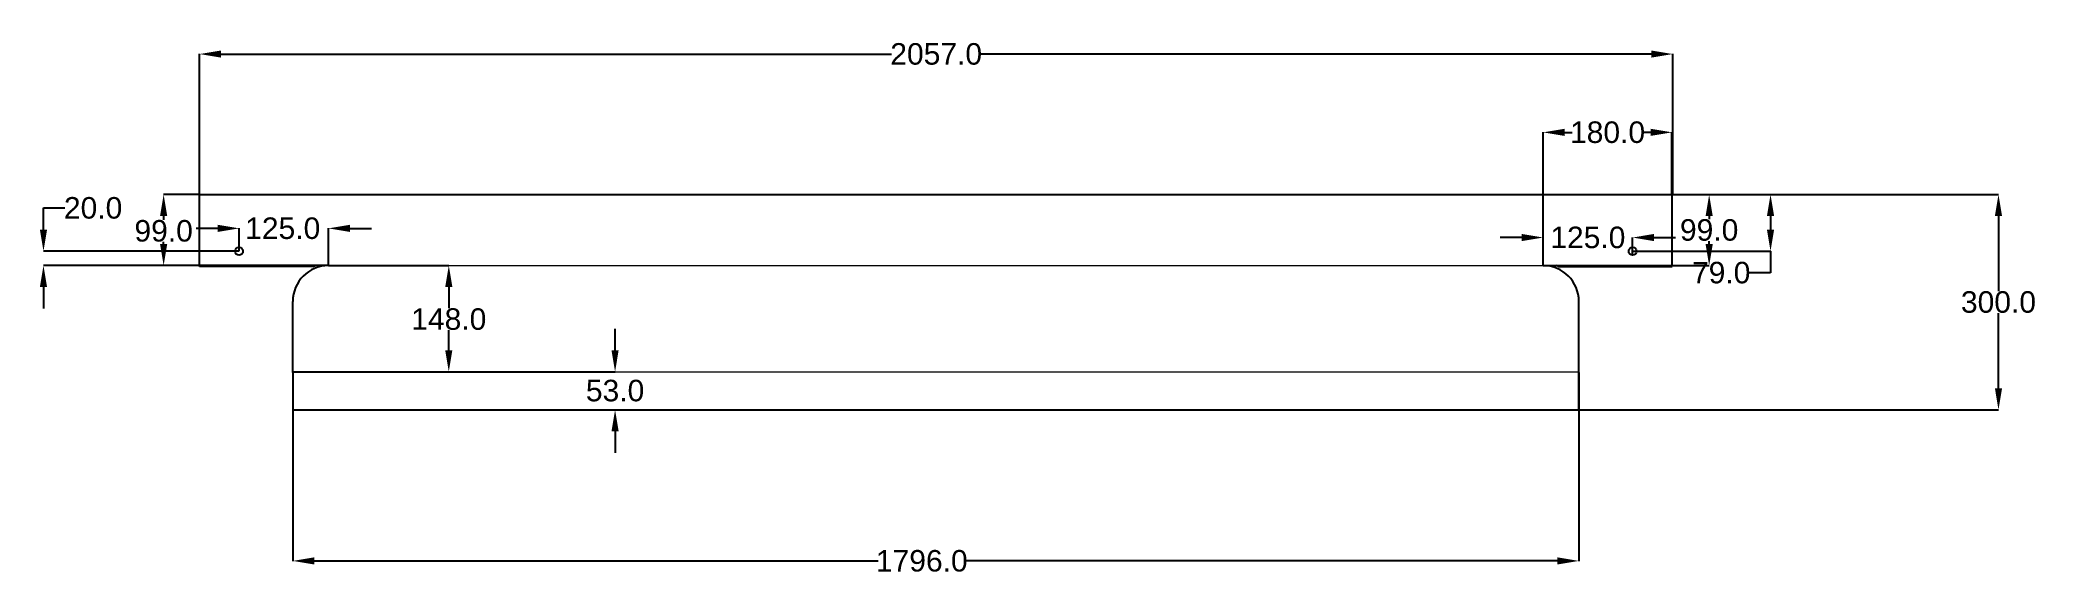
# Model space of a CAD drawing. Header units: millimetres. Extents: x -353 to 2433, y -277 to 470.
import ezdxf

# ---------------------------------------------------------------- set-up
doc = ezdxf.new("R2010")
doc.units = ezdxf.units.MM
doc.layers.add('尺寸线层', color=3, linetype='Continuous', lineweight=18)
doc.styles.get("Standard").update_dxf_attribs({"font": 'arial.ttf'})
doc.dimstyles.get("Standard").update_dxf_attribs({"dimtxt": 30, "dimasz": 30, "dimexe": 0.18, "dimexo": 0.0625, "dimgap": 0.09, "dimtad": 0, "dimtih": 1, "dimtoh": 1, "dimdec": 1, "dimzin": 0, "dimdsep": 46, "dimtxsty": 'Standard', "dimcen": 0.09, "dimclrd": 3, "dimclre": 3, "dimclrt": 3, "dimadec": 0, "dimazin": 0, "dimtfac": 1, "dimtdec": 1, "dimtofl": 0, "dimtmove": 0, "dimatfit": 3, "dimfxl": 1, "dimtolj": 1, "dimtzin": 0, "dimarcsym": 0})

# ---------------------------------------------------------------- blocks, each defined once
blk = doc.blocks.new('*D2')
at = {"color": 3, "lineweight": -2, "transparency": 16777216}
for p, q in [((50.1, 155), (218.1, 155)), ((217.9, 125), (217.9, 95.6)), ((217.9, 37), (217.9, 64.8)), ((0.1, 7), (218.1, 7))]:
    blk.add_line(p, q, dxfattribs=at)
at = {"color": 3, "transparency": 16777216}
for points in [[(212.9, 125), (222.9, 125), (217.9, 155)], [(212.9, 37), (222.9, 37), (217.9, 7)]]:
    blk.add_solid(points, dxfattribs=at)
at = {"layer": 'Defpoints', "color": 0, "transparency": 16777216}
for p in [(50, 155), (0, 7), (217.9, 7)]:
    blk.add_point(p, dxfattribs=at)
at = {"color": 3, "transparency": 16777216, "insert": (217.9, 80.2), "char_height": 30, "attachment_point": 5}
blk.add_mtext('\\A1;148.0', dxfattribs=at)
blk = doc.blocks.new('*D3')
at = {"color": 3, "lineweight": -2, "transparency": 16777216}
for p, q in [((-130.1, 254), (-180.4, 254)), ((-180.3, 224), (-180.3, 218.7)), ((-180.3, 185), (-180.3, 187.9)), ((49.9, 155), (-180.4, 155))]:
    blk.add_line(p, q, dxfattribs=at)
at = {"color": 3, "transparency": 16777216}
for points in [[(-185.3, 224), (-175.3, 224), (-180.3, 254)], [(-185.3, 185), (-175.3, 185), (-180.3, 155)]]:
    blk.add_solid(points, dxfattribs=at)
at = {"layer": 'Defpoints', "color": 0, "transparency": 16777216}
for p in [(-130, 254), (-180.3, 155), (50, 155)]:
    blk.add_point(p, dxfattribs=at)
at = {"color": 3, "transparency": 16777216, "insert": (-180.3, 203.3), "char_height": 30, "attachment_point": 5}
blk.add_mtext('\\A1;99.0', dxfattribs=at)
blk = doc.blocks.new('*D4')
at = {"color": 3, "lineweight": -2, "transparency": 16777216}
for p, q in [((1796, 5.9), (1796, -257.1)), ((0, -0.1), (0, -257.1)), ((30, -256.9), (817.5, -256.9)), ((1766, -256.9), (939.3, -256.9))]:
    blk.add_line(p, q, dxfattribs=at)
at = {"color": 3, "transparency": 16777216}
for points in [[(30, -251.9), (30, -261.9), (0, -256.9)], [(1766, -251.9), (1766, -261.9), (1796, -256.9)]]:
    blk.add_solid(points, dxfattribs=at)
at = {"layer": 'Defpoints', "color": 0, "transparency": 16777216}
for p in [(1796, 6), (0, 0), (1796, -256.9)]:
    blk.add_point(p, dxfattribs=at)
at = {"color": 3, "transparency": 16777216, "insert": (878.4, -256.9), "char_height": 30, "attachment_point": 5}
blk.add_mtext('\\A1;1796.0', dxfattribs=at)
blk = doc.blocks.new('*D5')
at = {"color": 3, "lineweight": -2, "transparency": 16777216}
for p, q in [((450.1, 37), (450.1, 67)), ((0.1, 7), (450.3, 7)), ((0.1, -46), (450.3, -46)), ((450.1, -76), (450.1, -106))]:
    blk.add_line(p, q, dxfattribs=at)
at = {"color": 3, "transparency": 16777216}
for points in [[(445.1, 37), (455.1, 37), (450.1, 7)], [(445.1, -76), (455.1, -76), (450.1, -46)]]:
    blk.add_solid(points, dxfattribs=at)
at = {"layer": 'Defpoints', "color": 0, "transparency": 16777216}
for p in [(0, 7), (0, -46), (450.1, -46)]:
    blk.add_point(p, dxfattribs=at)
at = {"color": 3, "transparency": 16777216, "insert": (450.1, -19.5), "char_height": 30, "attachment_point": 5}
blk.add_mtext('\\A1;53.0', dxfattribs=at)
blk = doc.blocks.new('*D7')
at = {"color": 3, "lineweight": -2, "transparency": 16777216}
for p, q in [((-105, 206.9), (-135, 206.9)), ((-75, 175.1), (-75, 207.1)), ((50, 155.1), (50, 207.1)), ((80, 206.9), (110, 206.9))]:
    blk.add_line(p, q, dxfattribs=at)
at = {"color": 3, "transparency": 16777216}
for points in [[(-105, 211.9), (-105, 201.9), (-75, 206.9)], [(80, 211.9), (80, 201.9), (50, 206.9)]]:
    blk.add_solid(points, dxfattribs=at)
at = {"layer": 'Defpoints', "color": 0, "transparency": 16777216}
for p in [(50, 206.9), (-75, 175), (50, 155)]:
    blk.add_point(p, dxfattribs=at)
at = {"color": 3, "transparency": 16777216, "insert": (-14, 206.9), "char_height": 30, "attachment_point": 5}
blk.add_mtext('\\A1;125.0', dxfattribs=at)
blk = doc.blocks.new('*D8')
at = {"color": 3, "lineweight": -2, "transparency": 16777216}
for p, q in [((-348.1, 205), (-348.1, 235.3)), ((-348.1, 235.3), (-318.1, 235.3)), ((-75.1, 175), (-348.3, 175)), ((-131.1, 155), (-348.3, 155)), ((-348.1, 125), (-348.1, 95))]:
    blk.add_line(p, q, dxfattribs=at)
at = {"color": 3, "transparency": 16777216}
for points in [[(-353.1, 205), (-343.1, 205), (-348.1, 175)], [(-353.1, 125), (-343.1, 125), (-348.1, 155)]]:
    blk.add_solid(points, dxfattribs=at)
at = {"layer": 'Defpoints', "color": 0, "transparency": 16777216}
for p in [(-75, 175), (-348.1, 155), (-131, 155)]:
    blk.add_point(p, dxfattribs=at)
at = {"color": 3, "transparency": 16777216, "insert": (-278.8, 235.3), "char_height": 30, "attachment_point": 5}
blk.add_mtext('\\A1;20.0', dxfattribs=at)
blk = doc.blocks.new('*D9')
at = {"color": 3, "lineweight": -2, "transparency": 16777216}
for p, q in [((1746, 155.1), (1746, 341)), ((1776, 340.8), (1786.8, 340.8)), ((1896, 340.8), (1885.2, 340.8)), ((1926, 254.1), (1926, 341))]:
    blk.add_line(p, q, dxfattribs=at)
at = {"color": 3, "transparency": 16777216}
for points in [[(1776, 345.8), (1776, 335.8), (1746, 340.8)], [(1896, 345.8), (1896, 335.8), (1926, 340.8)]]:
    blk.add_solid(points, dxfattribs=at)
at = {"layer": 'Defpoints', "color": 0, "transparency": 16777216}
for p in [(1926, 340.8), (1926, 254), (1746, 155)]:
    blk.add_point(p, dxfattribs=at)
at = {"color": 3, "transparency": 16777216, "insert": (1836, 340.8), "char_height": 30, "attachment_point": 5}
blk.add_mtext('\\A1;180.0', dxfattribs=at)
blk = doc.blocks.new('*D10')
at = {"color": 3, "lineweight": -2, "transparency": 16777216}
for p, q in [((-130, 254.1), (-130, 450.2)), ((-100, 450), (835.9, 450)), ((1897, 450), (961.1, 450)), ((1927, 255.1), (1927, 450.2))]:
    blk.add_line(p, q, dxfattribs=at)
at = {"color": 3, "transparency": 16777216}
for points in [[(-100, 455), (-100, 445), (-130, 450)], [(1897, 455), (1897, 445), (1927, 450)]]:
    blk.add_solid(points, dxfattribs=at)
at = {"layer": 'Defpoints', "color": 0, "transparency": 16777216}
for p in [(1927, 450), (-130, 254), (1927, 255.1)]:
    blk.add_point(p, dxfattribs=at)
at = {"color": 3, "transparency": 16777216, "insert": (898.5, 450), "char_height": 30, "attachment_point": 5}
blk.add_mtext('\\A1;2057.0', dxfattribs=at)
blk = doc.blocks.new('*D13')
at = {"color": 3, "lineweight": -2, "transparency": 16777216}
for p, q in [((1716, 194.1), (1686, 194.1)), ((1746, 155.1), (1746, 194.3)), ((1871, 169.6), (1871, 194.3)), ((1901, 194.1), (1931, 194.1))]:
    blk.add_line(p, q, dxfattribs=at)
at = {"color": 3, "transparency": 16777216}
for points in [[(1716, 199.1), (1716, 189.1), (1746, 194.1)], [(1901, 199.1), (1901, 189.1), (1871, 194.1)]]:
    blk.add_solid(points, dxfattribs=at)
at = {"layer": 'Defpoints', "color": 0, "transparency": 16777216}
for p in [(1871, 194.1), (1871, 169.5), (1746, 155)]:
    blk.add_point(p, dxfattribs=at)
at = {"color": 3, "transparency": 16777216, "insert": (1808.5, 194.1), "char_height": 30, "attachment_point": 5}
blk.add_mtext('\\A1;125.0', dxfattribs=at)
blk = doc.blocks.new('*D15')
at = {"color": 3, "lineweight": -2, "transparency": 16777216}
for p, q in [((1926.1, 254), (2063.8, 254)), ((2063.6, 224), (2063.6, 205)), ((1871.1, 175), (2063.8, 175)), ((2063.6, 175), (2063.6, 145)), ((2063.6, 145), (2033.6, 145))]:
    blk.add_line(p, q, dxfattribs=at)
at = {"color": 3, "transparency": 16777216}
for points in [[(2058.6, 224), (2068.6, 224), (2063.6, 254)], [(2058.6, 205), (2068.6, 205), (2063.6, 175)]]:
    blk.add_solid(points, dxfattribs=at)
at = {"layer": 'Defpoints', "color": 0, "transparency": 16777216}
for p in [(1926, 254), (1871, 175), (2063.6, 175)]:
    blk.add_point(p, dxfattribs=at)
at = {"color": 3, "transparency": 16777216, "insert": (1994.7, 145), "char_height": 30, "attachment_point": 5}
blk.add_mtext('\\A1;79.0', dxfattribs=at)
blk = doc.blocks.new('*D16')
at = {"color": 3, "lineweight": -2, "transparency": 16777216}
for p, q in [((1926.1, 254), (2382.1, 254)), ((2381.9, 224), (2381.9, 119.4)), ((2381.9, -16), (2381.9, 88.6)), ((1796.1, -46), (2382.1, -46))]:
    blk.add_line(p, q, dxfattribs=at)
at = {"color": 3, "transparency": 16777216}
for points in [[(2376.9, 224), (2386.9, 224), (2381.9, 254)], [(2376.9, -16), (2386.9, -16), (2381.9, -46)]]:
    blk.add_solid(points, dxfattribs=at)
at = {"layer": 'Defpoints', "color": 0, "transparency": 16777216}
for p in [(1926, 254), (1796, -46), (2381.9, -46)]:
    blk.add_point(p, dxfattribs=at)
at = {"color": 3, "transparency": 16777216, "insert": (2381.9, 104), "char_height": 30, "attachment_point": 5}
blk.add_mtext('\\A1;300.0', dxfattribs=at)
blk = doc.blocks.new('*D18')
at = {"color": 3, "lineweight": -2, "transparency": 16777216}
for p, q in [((1926.1, 254), (1978.1, 254)), ((1977.9, 224), (1977.9, 219.9)), ((1977.9, 185), (1977.9, 189.1)), ((1746.1, 155), (1978.1, 155))]:
    blk.add_line(p, q, dxfattribs=at)
at = {"color": 3, "transparency": 16777216}
for points in [[(1972.9, 224), (1982.9, 224), (1977.9, 254)], [(1972.9, 185), (1982.9, 185), (1977.9, 155)]]:
    blk.add_solid(points, dxfattribs=at)
at = {"layer": 'Defpoints', "color": 0, "transparency": 16777216}
for p in [(1926, 254), (1746, 155), (1977.9, 155)]:
    blk.add_point(p, dxfattribs=at)
at = {"color": 3, "transparency": 16777216, "insert": (1977.9, 204.5), "char_height": 30, "attachment_point": 5}
blk.add_mtext('\\A1;99.0', dxfattribs=at)

msp = doc.modelspace()

# ---------------------------------------------------------------- linework, layer by layer
for p, q in [((-131, 254), (1927.01, 254)), ((28.19, 153.5), (31.11, 155)), ((50, 155), (50, 155)), ((1746, 155), (1746, 155)), ((1767.32, 153.5), (1764.4, 155)), ((0, 6), (0, 105)), ((1796, 6), (1796, 105)), ((0, 7), (0, -47)), ((1796, -46), (1796, 7)), ((0, -46), (1796, -46))]:
    msp.add_line(p, q)
for points in [[(-130, 153.5), (-130, 254)], [(1926.01, 153.5), (1926.01, 254)], [(28.19, 153.5), (-130, 153.5)], [(50, 155), (31.11, 155)], [(1746, 155), (1764.4, 155)], [(1767.32, 153.5), (1926.01, 153.5)]]:
    msp.add_lwpolyline(points)
for centre in [(-75, 175), (1871.02, 175)]:
    msp.add_circle(centre, 5.5)
for centre, start, end in [((50, 105), 90, 180), ((1746, 105), 0, 90)]:
    msp.add_arc(centre, 50, start, end)
at = {"layer": '尺寸线层', "color": 5}
msp.add_line((50, 155), (1746, 155), dxfattribs=at)
at = {"layer": '尺寸线层', "color": 5, "flags": 128}
msp.add_lwpolyline([(0, 7), (1796, 7)], dxfattribs=at)

# ---------------------------------------------------------------- dimensions: what is measured, and where the dimension line sits
for base, p1, p2, picture, middle in [((1927.01, 449.97), (-130, 254), (1927.01, 255.06), '*D10', (898.51, 449.97)), ((1926.01, 340.81), (1746, 155), (1926.01, 254), '*D9', (1836.01, 340.81)), ((1871.02, 194.11), (1746, 155), (1871.02, 169.5), '*D13', (1808.51, 194.11))]:
    dim = msp.add_linear_dim(base=base, p1=p1, p2=p2, dimstyle='Standard')
    dim.commit()
    dim.dimension.update_dxf_attribs({"geometry": picture, "text_midpoint": middle})
for base, p1, p2, picture, middle in [((-348.09, 155), (-75, 175), (-131, 155), '*D8', (-278.83, 235.33)), ((-180.26, 155), (-130, 254), (50, 155), '*D3', (-180.26, 203.26)), ((217.91, 7), (50, 155), (0, 7), '*D2', (217.91, 80.18)), ((450.11, -46), (0, 7), (0, -46), '*D5', (450.11, -19.5))]:
    dim = msp.add_linear_dim(base=base, p1=p1, p2=p2, angle=90, dimstyle='Standard')
    dim.commit()
    dim.dimension.update_dxf_attribs({"geometry": picture, "text_midpoint": middle, "dimtype": 160})
for base, p2, picture, middle in [((1977.88, 155), (1746, 155), '*D18', (1977.88, 204.5)), ((2381.92, -46), (1796, -46), '*D16', (2381.92, 104)), ((2063.61, 175), (1871.02, 175), '*D15', (1994.73, 145))]:
    dim = msp.add_linear_dim(base=base, p1=(1926.01, 254), p2=p2, angle=90, dimstyle='Standard')
    dim.commit()
    dim.dimension.update_dxf_attribs({"geometry": picture, "text_midpoint": middle})
for base, p1, p2, picture, middle in [((50, 206.93), (-75, 175), (50, 155), '*D7', (-13.97, 206.93)), ((1796, -256.92), (0, 0), (1796, 6), '*D4', (878.41, -256.92))]:
    dim = msp.add_linear_dim(base=base, p1=p1, p2=p2, dimstyle='Standard')
    dim.commit()
    dim.dimension.update_dxf_attribs({"geometry": picture, "text_midpoint": middle, "dimtype": 160})

doc.saveas('drawing.dxf')
